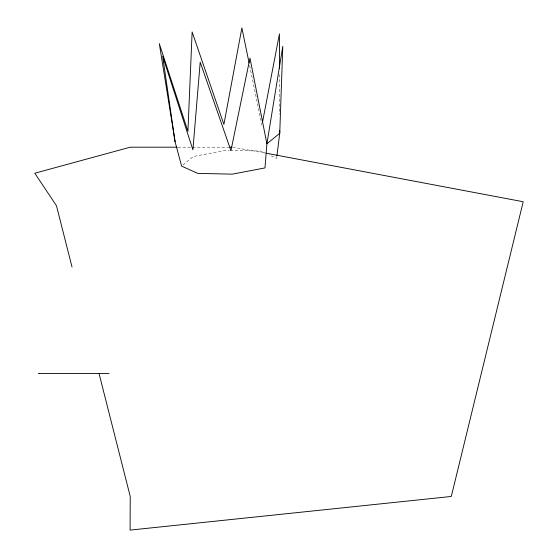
<?xml version="1.0" encoding="UTF-8"?>
<svg xmlns="http://www.w3.org/2000/svg" width="558" height="558" viewBox="0 0 558 558"><rect width="100%" height="100%" fill="white"/><g stroke="black" fill="none" stroke-linecap="round" stroke-linejoin="round"><path stroke-width="0.42" stroke-dasharray="2.79 2.09" d="M276.845 156.617L276.629 158.346L268.928 154.873M182.898 165.035L193.256 156.526L225.92 150.29L229.373 150.367M177.96 147.193L229.157 147.193M232.623 147.193L265.127 153.004M230.238 150.388L260.453 151.044L265.071 153.136M249.621 65.467L261.925 125.236M279.558 74.493L279.684 114.257"/><path stroke-width="0.84" d="M276.949 155.752L279.739 133.278L282.787 46.363L266.905 143.818L264.973 167.923L232.309 174.152L197.783 173.398L181.601 166.103L175.093 141.816L159.309 43.663L187.927 131.269L192.126 31.959L223.898 124.406L241.886 27.9L249.091 62.908M262.581 121.818L279.439 33.864L279.544 68.446M177.088 147.193L130.23 147.193L34.784 173.224L56.477 205.762L72.031 267.087M230.022 147.193L231.758 147.193M38.279 373.441L109.054 373.441M265.978 153.164L523.216 201.738L451.296 496.46L130.091 530.1L130.23 496.46L99.017 373.441M175.093 141.816L162.657 56.163L192.908 149.851L200.203 62.126L230.935 150.681L249.963 58.067L266.905 143.818L279.739 133.278L279.732 130.684"/></g></svg>
